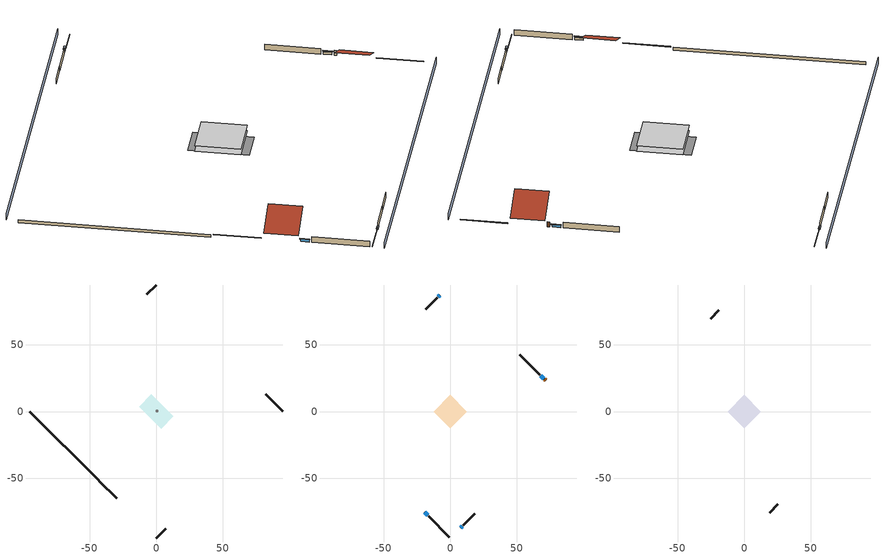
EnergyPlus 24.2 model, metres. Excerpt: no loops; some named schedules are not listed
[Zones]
crawlspace - vented
 floor foundation (Slab1 construction): -12.94,3.69 -3.69,12.94 12.94,-3.69 3.69,-12.94 z-0.91
 wall outside (RimJoist1 construction): -42.64,-52.4 -29.82,-65.23 z0.3:0.61
 wall outside (RimJoist2 construction): 0,95.05 -7.13,87.91 z0.3:0.61
 wall outside (RimJoist3 construction): 95.05,0 82.22,12.82 z0.3:0.61
 wall outside (RimJoist4 construction): 0,-95.05 7.13,-87.91 z0.3:0.61
 wall foundation (FoundationWall1 construction): -95.05,0 -43.3,-51.75 z-0.91:0.3
furnace airloop ret air zone
 floor adiabatic (AdiabaticConst): 0,0 0,1 1,1 1,0 z0
 wall adiabatic (AdiabaticConst): 0,1 0,0 1,0 1,1 0,1 z0:1
 ceiling adiabatic (AdiabaticConst): 1,0 1,1 0,1 0,0 z1
conditioned space
 floor to crawlspace - vented (Floor1 construction): -12.4,0 0,12.4 12.4,0 0,-12.4 z0.3
 wall outside (AdiabaticWallConstruction 1): 71.64,23.41 70.99,24.06 z0.3:2.34
 wall outside (AdiabaticWallConstruction): -19.24,-75.81 -16.95,-78.1 / 70.34,24.71 68.05,27 z0.3:1.37; -7.79,87.26 -8.99,86.06 / 7.79,-87.26 8.99,-86.06 z0.3:1.43
 wall outside (Wall1 construction): -16.29,-78.75 -0.66,-94.39 z0.3:2.74
 wall outside (Wall2 construction): -9.65,85.4 -18.34,76.71 z0.3:2.74
 wall outside (Wall3 construction): 67.39,27.65 52.3,42.75 z0.3:2.74
 wall outside (Wall4 construction): 9.65,-85.4 18.34,-76.71 z0.3:2.74
 window (WindowConstruction): -19.23,-75.81 -16.95,-78.1 z0.3:1.37
 window (WindowConstruction 1): -7.79,87.26 -8.99,86.06 z0.3:1.43
 window (WindowConstruction 2): 70.34,24.71 68.05,27 z0.3:1.37
 window (WindowConstruction 3): 7.79,-87.26 8.99,-86.06 z0.3:1.43
 door (Door): 71.64,23.41 70.99,24.05 z0.3:2.34
attic - vented
 floor to conditioned space (Floor2 construction Reversed): -12.4,0 0,12.4 12.4,0 0,-12.4 z2.74
 wall outside (Wall5 construction): -18.99,76.06 -25.19,69.86 z0.3:2.74
 wall outside (Wall6 construction): 18.99,-76.06 25.19,-69.86 z0.3:2.74
 roof outside (Roof1 construction): -19.89,-75.16,2.74 -11.6,-66.86,8.61 -20.87,-57.59,8.61 -29.16,-65.89,2.74
 roof outside (Roof2 construction): 72.3,22.75,2.74 64,14.46,8.61 73.28,5.19,8.61 81.57,13.48,2.74
shading: 3.23,-98.28 98.28,-3.23 / -3.23,98.28 -98.28,3.23 z0:2.74; -16.73,-78.31 -19.45,-75.6 -19.88,-76.03 -17.17,-78.74 z1.68; -9.21,85.84 -7.58,87.47 -8.01,87.9 -9.64,86.27 z1.74; 67.84,27.21 70.55,24.5 70.98,24.93 68.27,27.64 z1.68; 9.21,-85.84 7.58,-87.47 8.01,-87.9 9.64,-86.27 z1.74
[Building]
Building 1: Terrain=Suburbs
[Site:Location]
Portland Intl Arpt_OR: Latitude {deg}=45.59; Longitude {deg}=-122.6; Time Zone {hr}=-8; Elevation {m}=33; Keep Site Location Information=Yes
[Site:GroundTemperature:Shallow]
10.2558, 8.96328, 8.85977, 9.47314, 11.9355, 14.3863, 16.5111, 17.8571, 17.9714, 16.8767, 14.8061, 12.4304
[Site:WaterMainsTemperature]
Calculation Method=Schedule; Temperature Schedule=mains temperature schedule
[Material] Roughness=Rough; Thermal Absorptance=0.9
Name | Thickness {m} | Conductivity {W/m-K} | Density {kg/m3} | Specific Heat {J/kg-K} | Solar Absorptance | Visible Absorptance
ceiling loosefill ins | 0.169333 | 0.0480833 | 16.02 | 1046.75 | 0.7 | 0.7
ceiling stud and cavity | 0.1397 | 0.0824711 | 65.682 | 1177.47 | 0.7 | 0.7
composite shingle siding | 0.00635 | 0.162714 | 1121.4 | 1465.45 | 0.7 | 0.7
concrete 8.0 in. | 0.2032 | 1.803125 | 2242.8 | 837.4 | 0.7 | 0.7
door material | 0.04445 | 0.0612267 | 512.64 | 1214.23 | 0.7 | 0.7
floor covering | 0.0127 | 0.0433444 | 54.468 | 1339.84 | 0.6 | 0.6
floor rigid ins | 0.051816 | 0.029427 | 32.04 | 1214.23 | 0.7 | 0.7
floor stud and cavity | 0.1397 | 0.0972396 | 92.3553 | 1139.71 | 0.7 | 0.7
furniture material conditioned space 1 | 0.1524 | 0.115458 | 640.8 | 1214.23 | 0.6 | 0.6
gypsum board | 0.0127 | 0.160291 | 801 | 837.4 | 0.6 | 0.6
osb sheathing 0.5 in. | 0.0127 | 0.115458 | 512.64 | 1214.23 | 0.6 | 0.6
osb sheathing 0.5 in. 1 | 0.0127 | 0.115458 | 512.64 | 1214.23 | 0.7 | 0.7
osb sheathing 0.75 in. | 0.01905 | 0.115458 | 512.64 | 1214.23 | 0.7 | 0.7
rim joist stud and cavity | 0.0508 | 0.144151 | 50.32683 | 1063.81 | 0.6 | 0.6
roof rigid ins | 0.00329814 | 0.029427 | 32.04 | 1214.23 | 0.7 | 0.7
slate or tile shingles | 0.01905 | 0.840978 | 1899.972 | 799.717 | 0.75 | 0.75
soil 0.5 in. | 0.0127 | 3.9813 | 1842.3 | 418.7 | 0.7 | 0.7
wall rigid ins | 0.512978 | 0.029427 | 32.04 | 1214.23 | 0.7 | 0.7
wall stud and cavity | 0.1397 | 0.0909133 | 139.0536 | 1170.24 | 0.7 | 0.7
wall stud and cavity 1 | 0.1397 | 0.348479 | 139.0536 | 1170.24 | 0.6 | 0.6
wall stud and cavity 2 | 0.0889 | 0.380278 | 52.3479 | 1209.89 | 0.7 | 0.7
wall stud and cavity 3 | 0.0889 | 0.391764 | 83.0341 | 1211.67 | 0.7 | 0.7
wood siding; wood siding 1 | 0.0254 | 0.102417 | 544.68 | 1172.36 | 0.7 | 0.7
[Material:NoMass]
Adiabatic: Roughness=Rough; Thermal Resistance {m2-K/W}=176.1; Thermal Absorptance=0.9; Solar Absorptance=0.7; Visible Absorptance=0.7
[WindowMaterial:SimpleGlazingSystem]
WindowMaterial: U-Factor {W/m2-K}=2.78222; Solar Heat Gain Coefficient=0.56
[Construction]
AdiabaticConst: Adiabatic
AdiabaticWallConstruction: wood siding, wall rigid ins, wall stud and cavity 2, gypsum board
AdiabaticWallConstruction 1: wood siding 1, wall rigid ins, wall stud and cavity 2, gypsum board
Door: door material
Floor1 construction: floor stud and cavity, floor rigid ins, osb sheathing 0.75 in., floor covering
Floor2 construction Reversed: gypsum board, ceiling stud and cavity, ceiling loosefill ins
FoundationWall1 construction: concrete 8.0 in.
furniture construction conditioned space 1: furniture material conditioned space 1
PartitionWallConstruction: gypsum board, wall stud and cavity 3, gypsum board
RimJoist1 construction; RimJoist2 construction; RimJoist3 construction; RimJoist4 construction: composite shingle siding, rim joist stud and cavity
Roof1 construction; Roof2 construction: slate or tile shingles, roof rigid ins, osb sheathing 0.5 in.
Slab1 construction: soil 0.5 in.
Wall1 construction; Wall2 construction; Wall3 construction; Wall4 construction: composite shingle siding, osb sheathing 0.5 in. 1, wall stud and cavity, gypsum board
Wall5 construction; Wall6 construction: composite shingle siding, osb sheathing 0.5 in. 1, wall stud and cavity 1
WindowConstruction; WindowConstruction 1; WindowConstruction 2; WindowConstruction 3: WindowMaterial
[Zone] Multiplier=1
Name | Volume {m3} | Part of Total Floor Area
attic - vented | 401.93 | Yes
conditioned space | 749.83 | Yes
crawlspace - vented | 374.915 | Yes
furnace airloop ret air zone | 1 | No
[Space]
Name | Zone | Volume {m3} | Space Type
attic - vented 1 | attic - vented | 401.93
conditioned space 1 | conditioned space | 749.83
crawlspace - vented 1 | crawlspace - vented | 374.915
furnace airloop ret air space | furnace airloop ret air zone |  | Plenum Space Type
[ZoneInfiltration:EffectiveLeakageArea]
infil attic - vented 1: Zone or Space=attic - vented 1; Schedule=Always On Discrete; Effective Air Leakage Area {cm2}=10249.3; Stack Coefficient=0.00027267; Wind Coefficient=4.04025e-05
[ZoneMixing] Schedule=Always On Continuous; Design Flow Rate Calculation Method=Flow/Zone; Design Flow Rate {m3/s}=0
Name | Zone or Space | Source Zone or Space
whole house fan mix | attic - vented | conditioned space
furnace airloop_0 ZoneMixDZToCond mix | conditioned space | crawlspace - vented
furnace airloop_0 ZoneMixCondToDZ mix | crawlspace - vented | conditioned space
[SurfaceProperty:IncidentSolarMultiplier] Incident Solar Multiplier=1; Incident Solar Multiplier Schedule=trans schedule winter=0.85 summer=0.7
Window1; Window2; Window3; Window4
[InternalMass] Zone or ZoneList=conditioned space; Space or SpaceList=conditioned space 1
Name | Construction | Surface Area {m2}
furniture mass conditioned space 1 | furniture construction conditioned space 1 | 123.004
partition wall mass | PartitionWallConstruction | 307.509
[Lights]
interior lighting: Zone or ZoneList or Space or SpaceList=conditioned space 1; Schedule=lighting_interior; Design Level Calculation Method=LightingLevel; Lighting Level {W}=2873.13; Return Air Fraction=0; Fraction Radiant=0.6; Fraction Visible=0.2; Fraction Replaceable=1
[People]
occupants: Zone or ZoneList or Space or SpaceList=conditioned space 1; Number of People Schedule=occupants; Number of People Calculation Method=People; Number of People=3; Fraction Radiant=0.314171; Sensible Heat Fraction=0.56303; Activity Level Schedule=occupants activity schedule; Carbon Dioxide Generation Rate {m3/s-W}=0; Enable ASHRAE 55 Comfort Warnings=No; Mean Radiant Temperature Calculation Type=EnclosureAveraged
[ElectricEquipment] Zone or ZoneList or Space or SpaceList=conditioned space 1; Design Level Calculation Method=EquipmentLevel
Name | Schedule | Design Level {W} | Fraction Latent | Fraction Radiant | Fraction Lost
ceiling fan | ceiling_fan | 16.2162 | 0 | 0.558 | 0
clothes dryer | clothes_dryer | 9679.23 | 0.015 | 0.081 | 0.85
clothes washer | clothes_washer | 684.179 | 0.03 | 0.162 | 0.7
cooking range | cooking_range | 2834.72 | 0.08 | 0.432 | 0.2
dishwasher | dishwasher | 2796.12 | 0.3 | 0.18 | 0.4
freezer | freezer schedule | 194.914 | 0 | 0.6 | 0
fridge | fridge schedule | 43.7215 | 0 | 0.6 | 0
mech vent bath fan 0 | mech vent bath fan 0 schedule | 30 | 0 | 0 | 1
mech vent house fan | mech vent house fan schedule | 0 | 0 | 0 | 1
mech vent house fan cfis | mech vent house fan cfis schedule | 0 | 0 | 0 | 0
mech vent range fan 0 | mech vent range fan 0 schedule | 30 | 0 | 0 | 1
misc plug loads | plug_loads_other | 451.254 | 0.021 | 0.558 | 0.049
misc tv | plug_loads_tv | 1413.64 | 0 | 0.6 | 0
whole house fan | Always On Discrete | 0 | 0 | 0 | 1
[OtherEquipment] Design Level Calculation Method=EquipmentLevel
Name | Fuel Type | Zone or ZoneList or Space or SpaceList | Schedule | Design Level {W} | Fraction Latent | Fraction Radiant | Fraction Lost
clothes dryer 1 | Electricity | conditioned space 1 | clothes_dryer | 0 | 0.015 | 0.081 | 0.85
cooking range 1 | Electricity | conditioned space 1 | cooking_range | 0 | 0.08 | 0.432 | 0.2
furnace airloop_0 SupCondToLv; furnace airloop_0 SupSensLkToCond; mech vent house fan sensible load; water heater sens | None | conditioned space 1 | Always On Discrete | 0 | 0 | 0 | 0
furnace airloop_0 SupLatLkToCond; mech vent house fan latent load; water heater lat | None | conditioned space 1 | Always On Discrete | 0 | 1 | 0 | 0
general water use latent | None | conditioned space 1 | general water use schedule | 62.594 | 1 | 0 | 0
general water use sensible | None | conditioned space 1 | general water use schedule | -61.6891 | 0 | 0.6 | 0
water heater energy adjustment1 | Electricity | conditioned space 1 | Always On Discrete | 0.01 | 0 | 0 | 1
furnace airloop_0 RetCondToDZ; furnace airloop_0 SupCondToDZ; furnace airloop_0 SupSensLkToDZ | None | crawlspace - vented 1 | Always On Discrete | 0 | 0 | 0 | 0
furnace airloop_0 SupLatLkToDZ | None | crawlspace - vented 1 | Always On Discrete | 0 | 1 | 0 | 0
furnace airloop_0 RetCondToRP; furnace airloop_0 RetSensLkToRP | None | furnace airloop ret air space | Always On Discrete | 0 | 0 | 0 | 0
furnace airloop_0 RetLatLkToRP | None | furnace airloop ret air space | Always On Discrete | 0 | 1 | 0 | 0
[ZoneInfiltration:DesignFlowRate] Schedule=Always On Discrete
Name | Zone or ZoneList or Space or SpaceList | Design Flow Rate Calculation Method | Design Flow Rate {m3/s} | Air Changes per Hour {1/hr} | Constant Term Coefficient | Temperature Term Coefficient | Velocity Term Coefficient | Velocity Squared Term Coefficient
infil flow; natural vent flow; whole house fan flow | conditioned space 1 | Flow/Zone | 0
crawlspace_vented 1 duct leakage imbalance infil flow | crawlspace - vented 1 | Flow/Zone | 0
infil crawlspace - vented 1 | crawlspace - vented 1 | AirChanges/Hour |  | 2.6013 | 1 | 0 | 0 | 0
[SurfaceProperty:ExposedFoundationPerimeter]
Slab1: Exposed Perimeter Calculation Method=TotalExposedPerimeter; Total Exposed Perimeter {m}=73.18248
[SpaceList]
Plenum Space Type: furnace airloop ret air space
[AvailabilityManager:Scheduled]
furnace airloop Availability Manager: Schedule=Always On Discrete
[AirLoopHVAC:ReturnPlenum]
Air Loop HVAC Return Plenum 1: Zone=furnace airloop ret air zone
[WaterUse:Equipment]
dishwasher: Peak Flow Rate {m3/s}=1.7387e-05; Flow Rate Fraction Schedule=hot_water_dishwasher
[Foundation:Kiva]
Foundation Kiva 1: Initial Indoor Air Temperature {C}=8.58325; Wall Height Above Grade {m}=0.3048; Wall Depth Below Slab {m}=0.2032
[Foundation:Kiva:Settings]
Soil Conductivity {W/m-K}=3.9813; Soil Density {kg/m3}=1842.3; Soil Specific Heat {J/kg-K}=418.7; Ground Solar Absorptivity=0.9; Ground Thermal Absorptivity=0.9; Ground Surface Roughness {m}=0.03; Far-Field Width {m}=40; Deep-Ground Boundary Condition=ZeroFlux; Deep-Ground Depth {m}=40; Minimum Cell Dimension {m}=0.2; Maximum Cell Growth Coefficient=3; Simulation Timestep=Timestep
[Exterior:Lights]
exterior lighting: Schedule=exterior lighting schedule; Design Level {W}=61.1014
[EnergyManagementSystem:GlobalVariable]
furnace_airloop_0_DuctImbalLkExhFanEquivCond
furnace_airloop_0_DuctImbalLkExhFanEquivDZ
furnace_airloop_0_DuctImbalLkSupFanEquivCond
furnace_airloop_0_DuctImbalLkSupFanEquivDZ
furnace_airloop_0_DZ_T
furnace_airloop_0_DZ_W
furnace_airloop_0_RetCondToDZ
furnace_airloop_0_RetCondToRP
furnace_airloop_0_RetLatLkToRP
furnace_airloop_0_RetSensLkToRP
furnace_airloop_0_SupCondToDZ
furnace_airloop_0_SupCondToLv
furnace_airloop_0_SupLatLkToCond
furnace_airloop_0_SupLatLkToDZ
furnace_airloop_0_SupSensLkToCond
furnace_airloop_0_SupSensLkToDZ
furnace_airloop_0_ZoneMixCondToDZ
furnace_airloop_0_ZoneMixDZToCond
furnace_airloop_AH_MFR
furnace_airloop_AH_Tout
furnace_airloop_AH_VFR
furnace_airloop_AH_Wout
furnace_airloop_Fan_RTF
furnace_airloop_RA_T
furnace_airloop_Ra_W
infil_program_Qfan
infil_program_Qinf
natural_vent_program_Qnv
natural_vent_program_Qwhf
[EnergyManagementSystem:Sensor]
Name | Output:Variable or Output:Meter Index Key | Output:Variable or Output:Meter
airflow_gain | infil flow | Infiltration Sensible Heat Gain Energy
airflow_gain_1 | natural vent flow | Infiltration Sensible Heat Gain Energy
airflow_gain_2 | whole house fan flow | Infiltration Sensible Heat Gain Energy
airflow_loss | infil flow | Infiltration Sensible Heat Loss Energy
airflow_loss_1 | natural vent flow | Infiltration Sensible Heat Loss Energy
airflow_loss_2 | whole house fan flow | Infiltration Sensible Heat Loss Energy
clg_load_cond |  | Cooling:EnergyTransfer:Zone:CONDITIONED SPACE
clg_load_duct |  | Cooling:EnergyTransfer:Zone:FURNACE AIRLOOP RET AIR ZONE
clg_sp_s; clg_sp_s_1 | cooling setpoint | Schedule Value
clothes_dryer_exhaust_0_sch_s | clothes_dryer | Schedule Value
cool_season | cooling season schedule | Schedule Value
ducts_conv | furnace airloop_0 RetCondToRP | Other Equipment Convective Heating Energy
ducts_conv_1 | furnace airloop_0 RetLatLkToRP | Other Equipment Convective Heating Energy
ducts_conv_2 | furnace airloop_0 RetSensLkToRP | Other Equipment Convective Heating Energy
ducts_conv_3 | furnace airloop_0 SupCondToLv | Other Equipment Convective Heating Energy
ducts_conv_4 | furnace airloop_0 SupLatLkToCond | Other Equipment Convective Heating Energy
ducts_conv_5 | furnace airloop_0 SupSensLkToCond | Other Equipment Convective Heating Energy
ducts_rad | furnace airloop_0 RetCondToRP | Other Equipment Radiant Heating Energy
ducts_rad_1 | furnace airloop_0 RetLatLkToRP | Other Equipment Radiant Heating Energy
ducts_rad_2 | furnace airloop_0 RetSensLkToRP | Other Equipment Radiant Heating Energy
ducts_rad_3 | furnace airloop_0 SupCondToLv | Other Equipment Radiant Heating Energy
ducts_rad_4 | furnace airloop_0 SupLatLkToCond | Other Equipment Radiant Heating Energy
ducts_rad_5 | furnace airloop_0 SupSensLkToCond | Other Equipment Radiant Heating Energy
furnace_airloop_0_DZ_T_s | crawlspace - vented | Zone Air Temperature
furnace_airloop_0_DZ_W_s | crawlspace - vented | Zone Mean Air Humidity Ratio
furnace_airloop_AH_MFR_s | Node 6 | System Node Mass Flow Rate
furnace_airloop_AH_Tout_s | Node 6 | System Node Temperature
furnace_airloop_AH_VFR_s | Node 6 | System Node Current Density Volume Flow Rate
furnace_airloop_AH_Wout_s | Node 6 | System Node Humidity Ratio
furnace_airloop_RA_T_s | Node 9 | System Node Temperature
furnace_airloop_Ra_W_s | Node 9 | System Node Humidity Ratio
htg_load_cond |  | Heating:EnergyTransfer:Zone:CONDITIONED SPACE
htg_load_duct |  | Heating:EnergyTransfer:Zone:FURNACE AIRLOOP RET AIR ZONE
htg_sp_s; htg_sp_s_1 | heating setpoint | Schedule Value
ig_ee_conv | ceiling fan | Electric Equipment Convective Heating Energy
ig_ee_conv_1 | clothes dryer | Electric Equipment Convective Heating Energy
ig_ee_conv_3 | cooking range | Electric Equipment Convective Heating Energy
ig_ee_conv_4 | dishwasher | Electric Equipment Convective Heating Energy
ig_ee_conv_5 | freezer | Electric Equipment Convective Heating Energy
ig_ee_conv_6 | fridge | Electric Equipment Convective Heating Energy
ig_ee_conv_7 | misc plug loads | Electric Equipment Convective Heating Energy
ig_ee_conv_8 | misc tv | Electric Equipment Convective Heating Energy
ig_ee_conv_9 | whole house fan | Electric Equipment Convective Heating Energy
ig_ee_rad | ceiling fan | Electric Equipment Radiant Heating Energy
ig_ee_rad_1 | clothes dryer | Electric Equipment Radiant Heating Energy
ig_ee_rad_3 | cooking range | Electric Equipment Radiant Heating Energy
ig_ee_rad_4 | dishwasher | Electric Equipment Radiant Heating Energy
ig_ee_rad_5 | freezer | Electric Equipment Radiant Heating Energy
ig_ee_rad_6 | fridge | Electric Equipment Radiant Heating Energy
ig_ee_rad_7 | misc plug loads | Electric Equipment Radiant Heating Energy
ig_ee_rad_8 | misc tv | Electric Equipment Radiant Heating Energy
ig_ee_rad_9 | whole house fan | Electric Equipment Radiant Heating Energy
ig_lgt_conv | interior lighting | Lights Convective Heating Energy
ig_lgt_rad | interior lighting | Lights Radiant Heating Energy
ig_lgt_vis | interior lighting | Lights Visible Radiation Heating Energy
ig_oe_conv | clothes dryer 1 | Other Equipment Convective Heating Energy
ig_oe_conv_1 | cooking range 1 | Other Equipment Convective Heating Energy
ig_oe_conv_2 | general water use latent | Other Equipment Convective Heating Energy
ig_oe_conv_3 | general water use sensible | Other Equipment Convective Heating Energy
ig_oe_conv_4 | water heater energy adjustment1 | Other Equipment Convective Heating Energy
ig_oe_conv_5 | water heater lat | Other Equipment Convective Heating Energy
ig_oe_conv_6 | water heater sens | Other Equipment Convective Heating Energy
ig_oe_rad | clothes dryer 1 | Other Equipment Radiant Heating Energy
ig_oe_rad_1 | cooking range 1 | Other Equipment Radiant Heating Energy
ig_oe_rad_2 | general water use latent | Other Equipment Radiant Heating Energy
ig_oe_rad_3 | general water use sensible | Other Equipment Radiant Heating Energy
ig_oe_rad_4 | water heater energy adjustment1 | Other Equipment Radiant Heating Energy
ig_oe_rad_5 | water heater lat | Other Equipment Radiant Heating Energy
ig_oe_rad_6 | water heater sens | Other Equipment Radiant Heating Energy
ig_ppl_conv | occupants | People Convective Heating Energy
ig_ppl_rad | occupants | People Radiant Heating Energy
im_conv | furniture mass conditioned space 1 | Surface Inside Face Convection Heat Gain Energy
im_conv_1 | partition wall mass | Surface Inside Face Convection Heat Gain Energy
im_ig | furniture mass conditioned space 1 | Surface Inside Face Internal Gains Radiation Heat Gain Energy
im_ig_1 | partition wall mass | Surface Inside Face Internal Gains Radiation Heat Gain Energy
im_lgt | furniture mass conditioned space 1 | Surface Inside Face Lights Radiation Heat Gain Energy
im_lgt_1 | partition wall mass | Surface Inside Face Lights Radiation Heat Gain Energy
im_sol | furniture mass conditioned space 1 | Surface Inside Face Solar Radiation Heat Gain Energy
im_sol_1 | partition wall mass | Surface Inside Face Solar Radiation Heat Gain Energy
im_surf | furniture mass conditioned space 1 | Surface Inside Face Net Surface Thermal Radiation Heat Gain Energy
im_surf_1 | partition wall mass | Surface Inside Face Net Surface Thermal Radiation Heat Gain Energy
mech_vent_bath_fan_0_sch_s | mech vent bath fan 0 schedule | Schedule Value
mech_vent_range_fan_0_sch_s | mech vent range fan 0 schedule | Schedule Value
mv_conv | mech vent bath fan 0 | Electric Equipment Convective Heating Energy
mv_conv_1 | mech vent house fan | Electric Equipment Convective Heating Energy
mv_conv_2 | mech vent house fan cfis | Electric Equipment Convective Heating Energy
mv_conv_3 | mech vent range fan 0 | Electric Equipment Convective Heating Energy
mv_conv_4 | mech vent house fan latent load | Other Equipment Convective Heating Energy
mv_conv_5 | mech vent house fan sensible load | Other Equipment Convective Heating Energy
mv_rad | mech vent bath fan 0 | Electric Equipment Radiant Heating Energy
mv_rad_1 | mech vent house fan | Electric Equipment Radiant Heating Energy
mv_rad_2 | mech vent house fan cfis | Electric Equipment Radiant Heating Energy
mv_rad_3 | mech vent range fan 0 | Electric Equipment Radiant Heating Energy
mv_rad_4 | mech vent house fan latent load | Other Equipment Radiant Heating Energy
mv_rad_5 | mech vent house fan sensible load | Other Equipment Radiant Heating Energy
natural_vent_s | natural vent schedule | Schedule Value
out_pb_s |  | Site Outdoor Air Barometric Pressure
out_wt_s |  | Site Outdoor Air Humidity Ratio
site_vw_s |  | Site Wind Speed
ss_back_out | Window1 | Surface Window Shortwave from Zone Back Out Window Heat Transfer Rate
ss_back_out_1 | Window2 | Surface Window Shortwave from Zone Back Out Window Heat Transfer Rate
ss_back_out_2 | Window3 | Surface Window Shortwave from Zone Back Out Window Heat Transfer Rate
ss_back_out_3 | Window4 | Surface Window Shortwave from Zone Back Out Window Heat Transfer Rate
ss_conv | Door1 | Surface Inside Face Convection Heat Gain Energy
ss_conv_1 | Window1 | Surface Inside Face Convection Heat Gain Energy
ss_conv_2 | Window2 | Surface Inside Face Convection Heat Gain Energy
ss_conv_3 | Window3 | Surface Inside Face Convection Heat Gain Energy
ss_conv_4 | Window4 | Surface Inside Face Convection Heat Gain Energy
ss_ig | Door1 | Surface Inside Face Internal Gains Radiation Heat Gain Energy
ss_ig_1 | Window1 | Surface Inside Face Internal Gains Radiation Heat Gain Energy
ss_ig_2 | Window2 | Surface Inside Face Internal Gains Radiation Heat Gain Energy
ss_ig_3 | Window3 | Surface Inside Face Internal Gains Radiation Heat Gain Energy
ss_ig_4 | Window4 | Surface Inside Face Internal Gains Radiation Heat Gain Energy
ss_lgt | Door1 | Surface Inside Face Lights Radiation Heat Gain Energy
ss_sol | Door1 | Surface Inside Face Solar Radiation Heat Gain Energy
ss_surf | Door1 | Surface Inside Face Net Surface Thermal Radiation Heat Gain Energy
ss_surf_1 | Window1 | Surface Inside Face Net Surface Thermal Radiation Heat Gain Energy
ss_surf_2 | Window2 | Surface Inside Face Net Surface Thermal Radiation Heat Gain Energy
ss_surf_3 | Window3 | Surface Inside Face Net Surface Thermal Radiation Heat Gain Energy
ss_surf_4 | Window4 | Surface Inside Face Net Surface Thermal Radiation Heat Gain Energy
ss_trans_in | Window1 | Surface Window Transmitted Solar Radiation Rate
ss_trans_in_1 | Window2 | Surface Window Transmitted Solar Radiation Rate
ss_trans_in_2 | Window3 | Surface Window Transmitted Solar Radiation Rate
ss_trans_in_3 | Window4 | Surface Window Transmitted Solar Radiation Rate
ss_trans_out | Window1 | Surface Inside Face Initial Transmitted Diffuse Transmitted Out Window Solar Radiation Rate
ss_trans_out_1 | Window2 | Surface Inside Face Initial Transmitted Diffuse Transmitted Out Window Solar Radiation Rate
ss_trans_out_2 | Window3 | Surface Inside Face Initial Transmitted Diffuse Transmitted Out Window Solar Radiation Rate
ss_trans_out_3 | Window4 | Surface Inside Face Initial Transmitted Diffuse Transmitted Out Window Solar Radiation Rate
s_conv | Floor1 | Surface Inside Face Convection Heat Gain Energy
s_conv_1 | Floor2 | Surface Inside Face Convection Heat Gain Energy
s_conv_2 | Wall1 | Surface Inside Face Convection Heat Gain Energy
s_conv_3 | Wall2 | Surface Inside Face Convection Heat Gain Energy
s_conv_4 | Wall3 | Surface Inside Face Convection Heat Gain Energy
s_conv_5 | Wall4 | Surface Inside Face Convection Heat Gain Energy
s_ig | Floor1 | Surface Inside Face Internal Gains Radiation Heat Gain Energy
s_ig_1 | Floor2 | Surface Inside Face Internal Gains Radiation Heat Gain Energy
s_ig_2 | Wall1 | Surface Inside Face Internal Gains Radiation Heat Gain Energy
s_ig_3 | Wall2 | Surface Inside Face Internal Gains Radiation Heat Gain Energy
s_ig_4 | Wall3 | Surface Inside Face Internal Gains Radiation Heat Gain Energy
s_ig_5 | Wall4 | Surface Inside Face Internal Gains Radiation Heat Gain Energy
s_lgt | Floor1 | Surface Inside Face Lights Radiation Heat Gain Energy
s_lgt_1 | Floor2 | Surface Inside Face Lights Radiation Heat Gain Energy
s_lgt_2 | Wall1 | Surface Inside Face Lights Radiation Heat Gain Energy
s_lgt_3 | Wall2 | Surface Inside Face Lights Radiation Heat Gain Energy
s_lgt_4 | Wall3 | Surface Inside Face Lights Radiation Heat Gain Energy
s_lgt_5 | Wall4 | Surface Inside Face Lights Radiation Heat Gain Energy
s_sol | Floor1 | Surface Inside Face Solar Radiation Heat Gain Energy
s_sol_1 | Floor2 | Surface Inside Face Solar Radiation Heat Gain Energy
